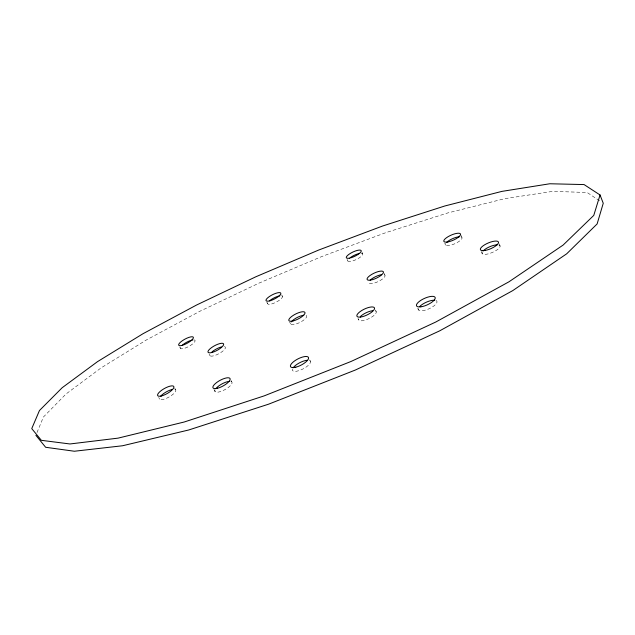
<?xml version="1.0" encoding="UTF-8"?>
<svg xmlns="http://www.w3.org/2000/svg" width="635" height="635" viewBox="0 0 635 635"><rect width="100%" height="100%" fill="white"/><g stroke="black" fill="none" stroke-linecap="round" stroke-linejoin="round"><path stroke-width="0.48" stroke-dasharray="3.17 2.38" d="M37.02 432.554L43.418 417.005L65.969 394.033L101.108 367.887L146.487 339.908L199.858 311.269L259.04 283.107L321.794 256.524L385.683 232.696L447.85 212.923L504.912 198.636L552.863 191.349L587.184 192.516L600.837 201.644M158.686 397.439L159.655 399.145M174.665 388.041L175.617 389.747M179.689 346.932L180.546 348.496M213.979 389.525L215.154 391.676M209.129 354.124L210.026 355.775M230.957 380.397L231.735 381.833M266.787 302.062L267.605 303.641M309.69 359.918L310.459 361.426M289.671 322.096L290.536 323.802M281.662 294.854L282.464 296.442M357.981 318.437L358.696 319.913M347.075 259.39L347.845 260.985M375.476 310.023L376.19 311.499M361.926 252.19L362.688 253.794M384.151 273.455L384.969 275.185M417.695 308.356L418.409 309.904M444.77 243.356L445.548 245.11M461.081 235.474L461.851 237.236M481.33 251.531L482.298 253.778M499.166 243.856L500.126 246.11M194.151 339.892A8.326 2.373 -28.5 0 1 188.619 346.559A8.326 2.373 -28.5 0 1 180.618 347.083M224.298 346.607A8.811 2.675 -28.3 0 1 218.773 353.766A8.811 2.675 -28.3 0 1 209.979 354.251M230.807 381.413A9.692 3.223 -28.7 0 1 224.806 389.715A9.692 3.223 -28.7 0 1 215.082 389.842M282.051 295.958A8.279 2.381 -27 0 1 275.598 302.443A8.279 2.381 -27 0 1 267.724 302.903M306.221 315.428A8.993 2.818 -26.8 0 1 299.434 322.667A8.993 2.818 -26.8 0 1 290.624 322.953M384.31 274.709A8.993 2.786 -25.3 0 1 378.293 281.527A8.993 2.786 -25.3 0 1 368.697 282.242M361.101 253.262A8.247 2.349 -25.6 0 1 360.926 256.659A8.247 2.349 -25.6 0 1 351.361 261.295A8.247 2.349 -25.6 0 1 348.29 259.469M309.888 360.688A10.073 3.524 -27.2 0 1 302.331 369.284A10.073 3.524 -27.2 0 1 292.441 369.062M375.491 310.896A9.708 3.262 -25.6 0 1 368.903 318.651A9.708 3.262 -25.6 0 1 358.64 319.008M461.034 236.831A9.104 2.77 -23.9 0 1 454.668 243.8A9.104 2.77 -23.9 0 1 445.659 243.515M498.8 244.919A9.779 3.151 -23.1 0 1 492.379 252.452A9.779 3.151 -23.1 0 1 482.267 252.039M435.92 300.474A10.208 3.556 -24.4 0 1 428.458 309.031A10.208 3.556 -24.4 0 1 418.656 307.824M174.847 389.326A9.279 2.905 -29.5 0 1 169.537 396.732A9.279 2.905 -29.5 0 1 159.456 398.383"/><path stroke-width="0.95" d="M600.043 194.977L593.773 215.392L563.134 245.062L508.968 281.797L435.721 322.048L351.02 361.482L264.192 395.867L184.221 422.005L118.086 438.134L69.961 443.968L41.346 440.317L31.75 428.609L39.457 410.528L62.182 387.715L97.488 361.664L143.018 333.708L196.517 305.046L255.802 276.796L318.651 250.055L382.595 226.02L444.802 205.986L501.88 191.389L549.807 183.761L584.073 184.571L600.043 194.977L603.25 203.256L597.122 223.949L566.682 253.809L512.747 290.616L439.745 330.811L355.267 370.062L268.605 404.177L188.722 429.982L122.587 445.754L74.382 451.239L45.641 447.278L35.885 435.3M182.578 344.948A8.326 2.373 -28.5 0 1 192.984 339.908M211.955 351.957A8.811 2.675 -28.3 0 1 221.361 346.94M215.9 388.58A9.692 3.223 -28.7 0 1 229.378 381.357M269.407 300.903A8.279 2.381 -27 0 1 279.86 295.839M291.251 321.897A8.993 2.818 -26.8 0 1 303.752 315.222M370.181 280.154A8.993 2.786 -25.3 0 1 381.564 274.653M350.591 257.405A8.247 2.349 -25.6 0 1 359.68 253.413M293.14 367.792A10.073 3.524 -27.2 0 1 307.118 360.275M360.275 316.611A9.708 3.262 -25.6 0 1 372.57 310.698M446.54 242.451A9.104 2.77 -23.9 0 1 459.716 236.72M483.148 250.888A9.779 3.151 -23.1 0 1 497.316 244.785M419.695 306.514A10.208 3.556 -24.4 0 1 434.499 300.212M160.703 396.145A9.279 2.905 -29.5 0 1 171.934 389.541M182.285 345.329A8.334 2.349 -28.5 0 0 193.421 337.614A8.334 2.349 -28.5 0 0 182.34 340.725A8.334 2.349 -28.5 0 0 182.285 345.329M270.232 300.72A8.287 2.357 -27 0 0 280.853 293.267A8.287 2.357 -27 0 0 269.176 296.68A8.287 2.357 -27 0 0 270.232 300.72M212.058 352.457A8.819 2.643 -28.3 0 0 223.679 344.233A8.819 2.643 -28.3 0 0 211.709 347.488A8.819 2.643 -28.3 0 0 212.058 352.457M217.432 388.271A9.7 3.191 -28.6 0 0 230.164 378.992A9.7 3.191 -28.6 0 0 216.956 382.294A9.7 3.191 -28.6 0 0 217.432 388.271M349.337 258.183A8.255 2.326 -25.6 0 0 361.228 251.238A8.255 2.326 -25.6 0 0 350.687 253.198A8.255 2.326 -25.6 0 0 349.337 258.183M293.592 320.794A9.009 2.786 -26.8 0 0 304.998 312.563A9.009 2.786 -26.8 0 0 292.124 316.135A9.009 2.786 -26.8 0 0 293.592 320.794M295.807 367.181A10.081 3.493 -27.2 0 0 308.539 357.648A10.081 3.493 -27.2 0 0 294.1 361.275A10.081 3.493 -27.2 0 0 295.807 367.181M370.554 280.106A9.009 2.762 -25.3 0 0 383.445 272.471A9.009 2.762 -25.3 0 0 371.737 274.399A9.009 2.762 -25.3 0 0 370.554 280.106M360.561 317.055A9.716 3.231 -25.6 0 0 374.515 308.689A9.716 3.231 -25.6 0 0 361.958 310.38A9.716 3.231 -25.6 0 0 360.561 317.055M447.873 241.935A9.112 2.746 -23.9 0 0 460.573 234.386A9.112 2.746 -23.9 0 0 448.048 236.712A9.112 2.746 -23.9 0 0 447.873 241.935M485.069 250.452A9.787 3.119 -23.1 0 0 498.523 242.356A9.787 3.119 -23.1 0 0 484.727 244.753A9.787 3.119 -23.1 0 0 485.069 250.452M420.838 306.832A10.223 3.524 -24.4 0 0 435.253 298.101A10.223 3.524 -24.4 0 0 421.41 299.99A10.223 3.524 -24.4 0 0 420.838 306.832M161.457 395.946A9.287 2.881 -29.4 0 0 173.942 387.072A9.287 2.881 -29.4 0 0 161.798 390.144A9.287 2.881 -29.4 0 0 161.457 395.946"/></g></svg>
